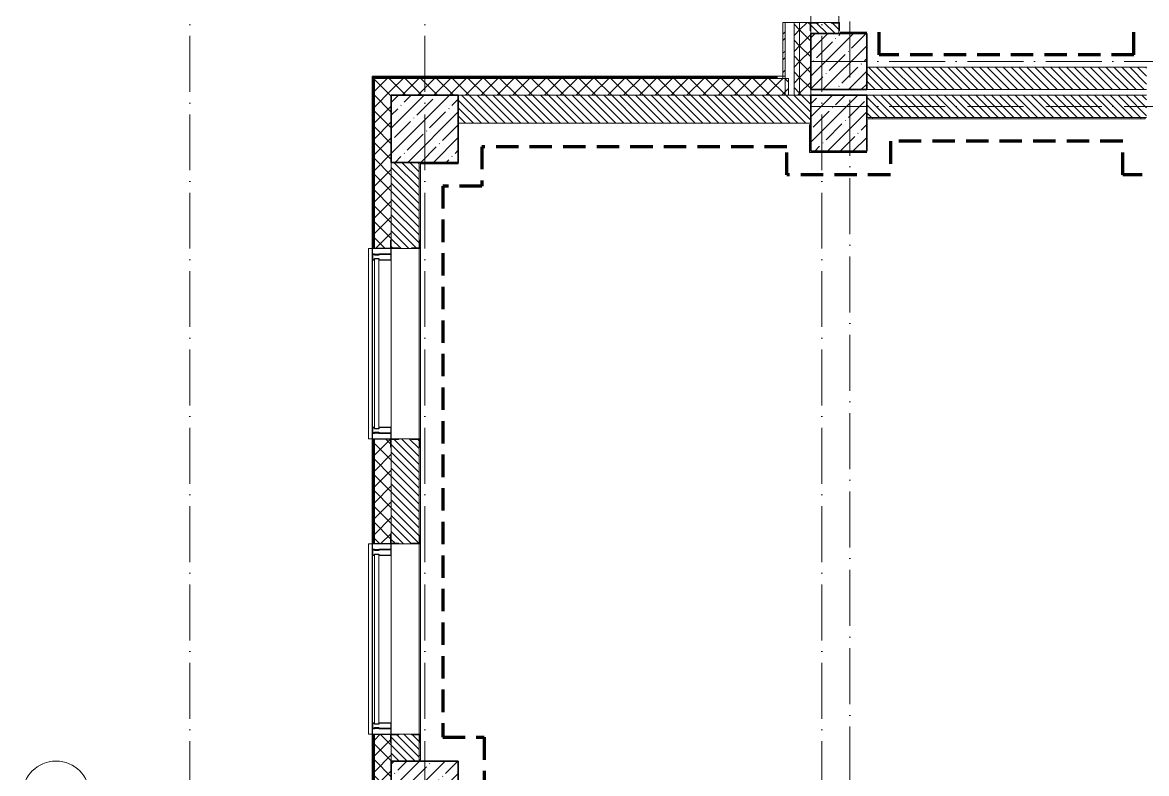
# Model space of a CAD drawing. Header units: millimetres. Extents: x -12989 to 629078, y -109036 to 555275.
# Drawn here: x 59735 to 69780, y -67526 to -60815 of the extents above; entities that cross this region are included whole.
import ezdxf

# ---------------------------------------------------------------- set-up
doc = ezdxf.new("R2010")
doc.units = ezdxf.units.MM
for name, pattern in [('50_200_ШТРИХ_1Т_ш5_п1_п1_', [700, 500, -100, 0, -100]), ('Штрих короткий', [300, 150, -150]), ('Штриховая _2 мм - 1 мм_', [300, 200, -100])]:
    doc.linetypes.add(name, pattern=pattern)
for name, color, linetype, lineweight in [('4 -стяжа', 7, 'Continuous', 30), ('Импосты витража', 7, 'Continuous', 9), ('Импосты витража-1', 7, 'Continuous', 25), ('Несущие колонны', 7, 'Continuous', 9), ('Несущие колонны-1', 7, 'Continuous', 35), ('Обобщенные модели', 7, 'Continuous', 9), ('Общие ребра', 7, 'Continuous', 9), ('Окна', 7, 'Continuous', 9), ('Оси-1', 7, 'Continuous', 20), ('Оси-2', 7, '50_200_ШТРИХ_1Т_ш5_п1_п1_', 9), ('Остекление-1', 7, 'Continuous', 9), ('Перемычка-1', 7, 'Штрих короткий', 9), ('Стены', 7, 'Continuous', 9), ('Стены-1', 7, 'Continuous', 13), ('Штриховка разреза-1', 7, 'Continuous', 9)]:
    doc.layers.add(name, color=color, linetype=linetype, lineweight=lineweight)
doc.layers.add('СТ-1_1', color=7, linetype='Штриховая _2 мм - 1 мм_', lineweight=90, true_color=0x888888)
doc.layers.get('4 -стяжа').off()
pattern_1 = [(135, (0, 0), (-35.35534, -35.35534), [])]
pattern_2 = [(45, (0, 0), (-70.71068, 70.71068), []), (135, (0, 0), (-70.71068, -70.71068), [])]

# ---------------------------------------------------------------- blocks, each defined once
blk = doc.blocks.new('Ось сетки - Круг_Ø6_00__ISO-2_5_0_9K_-16731441-АИ2_02_План отделки стен 2-го этажа _Часть 2_')
at = {"layer": 'Оси-1'}
blk.add_circle((0, 0), 3, dxfattribs=at)
blk = doc.blocks.new('ось2эт')
at = {"layer": 'Оси-2'}
for p, q in [((61229.9, -54635.1), (61229.9, -107165.9)), ((63329.9, -54635.1), (63329.9, -107165.9)), ((66879.9, -54635.1), (66879.9, -91965.3)), ((67129.9, -55905.1), (67129.9, -91965.3)), ((66779.9, -61165.3), (94868.3, -61165.3)), ((66779.9, -61565.3), (96138.3, -61565.3))]:
    blk.add_line(p, q, dxfattribs=at)
at = {"layer": 'Оси-1', "xscale": 99.99999999999993, "yscale": 99.99999999999993, "zscale": 99.99999999999993, "rotation": 89.99999999999982}
blk.add_blockref('Ось сетки - Круг_Ø6_00__ISO-2_5_0_9K_-16731441-АИ2_02_План отделки стен 2-го этажа _Часть 2_', (60035.3, -67715.3), dxfattribs=at)
blk = doc.blocks.new('BSC_Колонна _Прямоугольная - 600х600-25984397-АИ2_02_План отделки стен 2-го этажа _Часть 2_')
at = {"layer": 'Несущие колонны'}
h = blk.add_hatch(dxfattribs=at)
h.set_pattern_fill('FP_12', color=256, style=0, pattern_type=2)
h.set_pattern_definition([(45, (-73400, -44450), (-114.04925, 114.04925), []), (45, (-73285.95, -44450), (-114.04925, 114.04925), [201.613, -40.323, 3.353, -36.97])])
h.paths.add_polyline_path([(-300, -300), (300, -300), (300, 300), (-300, 300)], flags=0)
at = {"layer": 'Несущие колонны-1'}
for p, q in [((300, 300), (-300, 300)), ((-300, 300), (-300, -300)), ((300, -300), (300, 300)), ((-300, -300), (300, -300))]:
    blk.add_line(p, q, dxfattribs=at)
blk = doc.blocks.new('BSC_Колонна _Прямоугольная - 600х600-V8-АИ2_02_План отделки стен 2-го этажа _Часть 2_')
at = {"layer": 'Несущие колонны'}
h = blk.add_hatch(dxfattribs=at)
h.set_pattern_fill('FP_15', color=256, style=0, pattern_type=2)
h.set_pattern_definition([(315, (-38500, 73400), (114.04925, 114.04925), []), (315, (-38500, 73285.95), (114.04925, 114.04925), [201.613, -40.323, 3.353, -36.97])])
h.paths.add_polyline_path([(-300, -300), (300, -300), (300, 300), (-300, 300)], flags=0)
at = {"layer": 'Несущие колонны-1'}
for p, q in [((300, 300), (-300, 300)), ((-300, 300), (-300, -300)), ((300, -300), (300, 300)), ((-300, -300), (300, -300))]:
    blk.add_line(p, q, dxfattribs=at)
blk = doc.blocks.new('BSC_Колонна _Прямоугольная - 500х500-V81-АИ2_02_План отделки стен 2-го этажа _Часть 2_')
at = {"layer": 'Несущие колонны'}
h = blk.add_hatch(dxfattribs=at)
h.set_pattern_fill('FP_91', color=256, style=0, pattern_type=2)
h.set_pattern_definition([(45, (-77100, -45050), (-114.04925, 114.04925), []), (45, (-76985.95, -45050), (-114.04925, 114.04925), [201.613, -40.323, 3.353, -36.97])])
h.paths.add_polyline_path([(-250, -250), (250, -250), (250, 250), (-250, 250), (-250, -203)], flags=0)
at = {"layer": 'Несущие колонны-1'}
for p, q in [((250, 250), (-250, 250)), ((-250, 250), (-250, -250)), ((250, -250), (250, 250)), ((-250, -250), (250, -250))]:
    blk.add_line(p, q, dxfattribs=at)
blk = doc.blocks.new('Прямоугольный импост - Откос СФТК_50х170 мм-26914083-АИ2_02_План отделки стен 2-го этажа _Часть 2_')
at = {"layer": 'Импосты витража-1'}
for p, q in [((0, 20), (-50, 20)), ((-50, 20), (-50, -150)), ((0, -144), (0, 20)), ((-50, -150), (0, -150))]:
    blk.add_line(p, q, dxfattribs=at)
blk = doc.blocks.new('BSC_Колонна _Прямоугольная - 500х500-V135-АИ2_02_План отделки стен 2-го этажа _Часть 2_')
at = {"layer": 'Несущие колонны'}
h = blk.add_hatch(dxfattribs=at)
h.set_pattern_fill('FP_135', color=256, style=0, pattern_type=2)
h.set_pattern_definition([(45, (-77100, -44500), (-114.04925, 114.04925), []), (45, (-76985.95, -44500), (-114.04925, 114.04925), [201.613, -40.323, 3.353, -36.97])])
h.paths.add_polyline_path([(-250, -250), (250, -250), (250, 250), (-250, 250)], flags=0)
at = {"layer": 'Несущие колонны-1'}
for p, q in [((250, 250), (-250, 250)), ((-250, 250), (-250, -250)), ((250, -250), (250, 250)), ((-250, -250), (250, -250))]:
    blk.add_line(p, q, dxfattribs=at)
blk = doc.blocks.new('Проем_Дверь_Прямоугольный - 1800х2700h_оконные проемы-25805030-АИ2_02_План отделки стен 2-го этажа _Часть 2_')
at = {"layer": 'Перемычка-1'}
for p, q in [((900, 125), (-900, 125)), ((900, -125), (-900, -125))]:
    blk.add_line(p, q, dxfattribs=at)
blk = doc.blocks.new('PNS_Панель прямоугольная1 - Нр_Стекло - 40мм-26230645-АИ2_02_План отделки стен 2-го этажа _Часть 2_')
at = {"layer": 'Остекление-1'}
for p, q in [((-750, 40), (750, 40)), ((-760, 0), (760, 0)), ((750, 0), (-750, 0))]:
    blk.add_line(p, q, dxfattribs=at)
blk = doc.blocks.new('Прямоугольный импост - Откос СФТК_50х170 мм-26840925-АИ2_02_План отделки стен 2-го этажа _Часть 2_')
at = {"layer": 'Импосты витража-1'}
for p, q in [((-50, 20), (0, 20)), ((-50, -150), (-50, 20)), ((0, 20), (0, -144)), ((0, -150), (-50, -150))]:
    blk.add_line(p, q, dxfattribs=at)
blk = doc.blocks.new('Прямоугольный импост - Импост структурный с накладкой - 150мм-26230549-АИ2_02_План отделки стен 2-го этажа _Часть 2_')
at = {"layer": 'Импосты витража'}
for p, q in [((72933, 43280), (72933, 41780)), ((73100, 43280), (73100, 41780))]:
    blk.add_line(p, q, dxfattribs=at)
blk = doc.blocks.new('Прямоугольный импост - Импост структурный с накладкой - 150мм-V172-АИ2_02_План отделки стен 2-го этажа _Часть 2_')
at = {"layer": 'Импосты витража-1'}
for p, q in [((-25, 0), (-25, 17)), ((-25, 17), (25, 17)), ((-15, 0), (-25, 0)), ((-15, -40), (-15, 0)), ((25, 0), (15, 0)), ((15, 0), (15, -40)), ((25, 17), (25, 0)), ((-25, -150), (-25, -40)), ((-25, -40), (-15, -40)), ((15, -40), (25, -40)), ((25, -40), (25, -150)), ((25, -150), (-25, -150))]:
    blk.add_line(p, q, dxfattribs=at)
blk = doc.blocks.new('Проем_Дверь_Прямоугольный - 1700х2700h_витражные проемы-27141001-АИ2_02_План отделки стен 2-го этажа _Часть 2_')
at = {"layer": 'Перемычка-1'}
for p, q in [((850, 125), (-850, 125)), ((850, -125), (-850, -125))]:
    blk.add_line(p, q, dxfattribs=at)
blk = doc.blocks.new('Фахверк_СКБ_Уголок - 250_2700_1-27501432-АИ2_02_План отделки стен 2-го этажа _Часть 2_')
at = {"layer": 'Обобщенные модели'}
for p, q in [((200, 181), (125, 181)), ((125, 181), (125, 106)), ((125, 106), (131, 106)), ((131, 106), (131, 175)), ((131, 175), (200, 175)), ((200, 175), (200, 181)), ((131, -6), (125, -6)), ((125, -6), (125, -81)), ((125, -81), (200, -81)), ((131, -75), (131, -6)), ((200, -75), (131, -75)), ((200, -81), (200, -75))]:
    blk.add_line(p, q, dxfattribs=at)
blk = doc.blocks.new('Фахверк_СКБ_Уголок - 250_2700-27497298-АИ2_02_План отделки стен 2-го этажа _Часть 2_')
at = {"layer": 'Обобщенные модели'}
for p, q in [((200, 181), (125, 181)), ((125, 181), (125, 106)), ((125, 106), (131, 106)), ((131, 106), (131, 175)), ((131, 175), (200, 175)), ((200, 175), (200, 181)), ((131, -6), (125, -6)), ((125, -6), (125, -81)), ((125, -81), (200, -81)), ((131, -75), (131, -6)), ((200, -75), (131, -75)), ((200, -81), (200, -75))]:
    blk.add_line(p, q, dxfattribs=at)
blk = doc.blocks.new('Отлив_СКБ - Отлив витража_СФТК-31883956-АИ2_02_План отделки стен 2-го этажа _Часть 2_')
at = {"layer": 'Окна'}
for p, q in [((0, 3), (0, 37)), ((1700, 37), (0, 37)), ((50, 2), (1650, 2)), ((1700, 37), (1700, 3))]:
    blk.add_line(p, q, dxfattribs=at)
blk = doc.blocks.new('Стены 10 - Стены 4-31628020-АИ2_02_План отделки стен 2-го этажа _Часть 2_')
at = {"layer": 'Стены-1'}
for p, q in [((23850, 9731), (23800, 9731)), ((23800, 9731), (23800, 9711)), ((23800, 9711), (23850, 9711)), ((23850, 9711), (23850, 9731))]:
    blk.add_line(p, q, dxfattribs=at)
blk = doc.blocks.new('0125-Р-ОО-Ш2-АР-о_23_10_2024_rvt-1-АИ2_02_План отделки стен 2-го этажа _Часть 2_')
at = {"layer": 'Штриховка разреза-1'}
h = blk.add_hatch(dxfattribs=at)
h.set_pattern_fill('FP_80', color=256, style=0, pattern_type=2)
h.set_pattern_definition([(45, (0, 0), (-85.53659, 85.53659), []), (45, (57.02, 0), (-85.53659, 85.53659), [])])
h.paths.add_polyline_path([(76600, 44920), (76620, 44920), (76620, 45400), (76600, 45400)], flags=0)
h.paths.add_polyline_path([(76620, 47200), (76620, 48400), (76600, 48400), (76600, 47200)], flags=0)
h = blk.add_hatch(dxfattribs=at)
h.set_pattern_fill('FP_81', color=256, style=0, pattern_type=2)
h.set_pattern_definition(pattern_2)
h.paths.add_polyline_path([(76750, 44750), (76750, 45400), (76700, 45400), (76700, 44750)], flags=0)
h.paths.add_polyline_path([(76700, 47200), (76750, 47200), (76750, 48400), (76700, 48400), (76700, 47619)], flags=0)
h = blk.add_hatch(dxfattribs=at)
h.set_pattern_fill('FP_81', color=256, style=0, pattern_type=2)
h.set_pattern_definition(pattern_2)
h.paths.add_polyline_path([(76750, 44750), (76850, 44750), (76850, 45325), (76844, 45325), (76844, 45400), (76750, 45400), (76750, 44847)], flags=0)
h.paths.add_polyline_path([(76750, 47200), (76844, 47200), (76844, 47275), (76850, 47275), (76850, 48325), (76844, 48325), (76844, 48400), (76750, 48400), (76750, 47619)], flags=0)
h = blk.add_hatch(dxfattribs=at)
h.set_pattern_fill('FP_2', color=256, style=0, pattern_type=2)
h.set_pattern_definition(pattern_1)
h.paths.add_polyline_path([(76919, 45300), (77100, 45300), (77100, 45394), (77031, 45394), (77031, 45400), (76919, 45400), (76919, 45394), (76850, 45394), (76850, 45300)], flags=0)
h.paths.add_polyline_path([(77031, 47200), (77031, 47206), (77100, 47206), (77100, 47750), (76850, 47750), (76850, 47206), (76919, 47206), (76919, 47200)], flags=0)
h = blk.add_hatch(dxfattribs=at)
h.set_pattern_fill('FP_81', color=256, style=0, pattern_type=2)
h.set_pattern_definition(pattern_2)
h.paths.add_polyline_path([(73025, 14150), (73100, 14150), (73100, 15445), (73094, 15445), (73094, 15520), (72950, 15520), (72950, 14150)], flags=0)
h.paths.add_polyline_path([(73094, 17220), (73094, 17295), (73100, 17295), (73100, 18085), (73094, 18085), (73094, 18160), (72950, 18160), (72950, 17220)], flags=0)
h.paths.add_polyline_path([(73094, 19860), (73094, 19935), (73100, 19935), (73100, 21325), (73094, 21325), (73094, 21400), (72950, 21400), (72950, 19860)], flags=0)
h.paths.add_polyline_path([(73094, 23100), (73094, 23175), (73100, 23175), (73100, 23965), (73094, 23965), (73094, 24040), (72950, 24040), (72950, 23100)], flags=0)
h.paths.add_polyline_path([(72950, 25740), (73094, 25740), (73094, 25815), (73100, 25815), (73100, 27205), (73094, 27205), (73094, 27280), (72950, 27280), (72950, 26366)], flags=0)
h.paths.add_polyline_path([(73094, 28980), (73094, 29055), (73100, 29055), (73100, 29845), (73094, 29845), (73094, 29920), (72950, 29920), (72950, 28980)], flags=0)
h.paths.add_polyline_path([(73094, 31620), (73094, 31695), (73100, 31695), (73100, 33085), (73094, 33085), (73094, 33160), (72950, 33160), (72950, 31620)], flags=0)
h.paths.add_polyline_path([(73094, 34860), (73094, 34935), (73100, 34935), (73100, 35725), (73094, 35725), (73094, 35800), (72950, 35800), (72950, 34860)], flags=0)
h.paths.add_polyline_path([(73094, 37500), (73094, 37575), (73100, 37575), (73100, 38965), (73094, 38965), (73094, 39040), (72950, 39040), (72950, 37500)], flags=0)
h.paths.add_polyline_path([(72950, 40740), (73094, 40740), (73094, 40815), (73100, 40815), (73100, 41605), (73094, 41605), (73094, 41680), (72950, 41680), (72950, 40746)], flags=0)
h.paths.add_polyline_path([(73094, 43380), (73094, 43455), (73100, 43455), (73100, 44900), (72950, 44900), (72950, 43380)], flags=0)
h = blk.add_hatch(dxfattribs=at)
h.set_pattern_fill('FP_81', color=256, style=0, pattern_type=2)
h.set_pattern_definition(pattern_2)
h.paths.add_polyline_path([(76650, 44750), (76650, 44900), (73100, 44900), (73100, 44750), (76106, 44750)], flags=0)
h = blk.add_hatch(dxfattribs=at)
h.set_pattern_fill('FP_2', color=256, style=0, pattern_type=2)
h.set_pattern_definition(pattern_1)
h.paths.add_polyline_path([(79850, 44800), (79850, 45000), (77350, 45000), (77350, 44800), (79834, 44800)], flags=0)
h = blk.add_hatch(dxfattribs=at)
h.set_pattern_fill('FP_2', color=256, style=0, pattern_type=2)
h.set_pattern_definition(pattern_1)
h.paths.add_polyline_path([(76850, 44500), (76850, 44750), (73700, 44750), (73700, 44500), (76106, 44500)], flags=0)
h = blk.add_hatch(dxfattribs=at)
h.set_pattern_fill('FP_2', color=256, style=0, pattern_type=2)
h.set_pattern_definition(pattern_1)
h.paths.add_polyline_path([(77350, 44550), (79850, 44550), (79850, 44750), (77350, 44750)], flags=0)
h = blk.add_hatch(dxfattribs=at)
h.set_pattern_fill('FP_2', color=256, style=0, pattern_type=2)
h.set_pattern_definition(pattern_1)
h.paths.add_polyline_path([(73169, 38800), (73350, 38800), (73350, 39034), (73281, 39034), (73281, 39040), (73169, 39040), (73169, 39034), (73100, 39034), (73100, 38800)], flags=0)
h.paths.add_polyline_path([(73281, 40740), (73281, 40746), (73350, 40746), (73350, 41674), (73281, 41674), (73281, 41680), (73169, 41680), (73169, 41674), (73100, 41674), (73100, 40746), (73169, 40746), (73169, 40740)], flags=0)
h.paths.add_polyline_path([(73281, 43380), (73281, 43386), (73350, 43386), (73350, 44150), (73100, 44150), (73100, 43386), (73169, 43386), (73169, 43380)], flags=0)
at = {"layer": 'Общие ребра'}
for p, q in [((76620, 44920), (76620, 45400)), ((76620, 45400), (76620, 44920)), ((76700, 45400), (76700, 44750)), ((76750, 45400), (76750, 44750)), ((76850, 45325), (76850, 45300)), ((76850, 45300), (76850, 45325)), ((76550, 44912), (72938, 44912)), ((72938, 44907), (72938, 44912)), ((72938, 44900), (72938, 44907)), ((72938, 44900), (72938, 43380)), ((76550, 44907), (72943, 44907)), ((72943, 44900), (72943, 44907)), ((72943, 44900), (72943, 43380)), ((72950, 44900), (72950, 43380)), ((72950, 43380), (72950, 44900)), ((76620, 44750), (76700, 44750)), ((76700, 44750), (76750, 44750)), ((76750, 44750), (76850, 44750)), ((73100, 43455), (73100, 44150)), ((73100, 44150), (73100, 43455)), ((72938, 41680), (72938, 40740)), ((72943, 41680), (72943, 40740)), ((72950, 41680), (72950, 40740)), ((72950, 40740), (72950, 41680)), ((73100, 40815), (73100, 41605)), ((73100, 41605), (73100, 40815)), ((72938, 39040), (72938, 37500)), ((72943, 39040), (72943, 37500)), ((72950, 39040), (72950, 37500)), ((72950, 37500), (72950, 39040)), ((73100, 38800), (73100, 38965)), ((73100, 38965), (73100, 38800))]:
    blk.add_line(p, q, dxfattribs=at)
at = {"layer": 'Стены'}
for p, q in [((77100, 47200), (77100, 45400)), ((73350, 43380), (73350, 41680)), ((73350, 40740), (73350, 39040))]:
    blk.add_line(p, q, dxfattribs=at)
at = {"layer": 'Стены-1'}
for p, q in [((76620, 45400), (76600, 45400)), ((76600, 45400), (76600, 44920)), ((76844, 45400), (76620, 45400)), ((77031, 45400), (76919, 45400)), ((77100, 45300), (77100, 45325)), ((76550, 44920), (72930, 44920)), ((72930, 44920), (72930, 44912)), ((72930, 44912), (72930, 44900)), ((72930, 44900), (72930, 43380)), ((73100, 44900), (72950, 44900)), ((72950, 44900), (76550, 44900)), ((76650, 44900), (73100, 44900)), ((76550, 44900), (76550, 44920)), ((76600, 44920), (76620, 44920)), ((76620, 44920), (76620, 44750)), ((76650, 44750), (76650, 44900)), ((79850, 45000), (77350, 45000)), ((76850, 44750), (76850, 44800)), ((77350, 44800), (79850, 44800)), ((76620, 44750), (73700, 44750)), ((73700, 44750), (76650, 44750)), ((79850, 44750), (77350, 44750)), ((73700, 44500), (76850, 44500)), ((77350, 44550), (79850, 44550)), ((73350, 43455), (73350, 44150)), ((72930, 43380), (72950, 43380)), ((72950, 43380), (73094, 43380)), ((73169, 43380), (73281, 43380)), ((72950, 41680), (72930, 41680)), ((72930, 41680), (72930, 40740)), ((73094, 41680), (72950, 41680)), ((73281, 41680), (73169, 41680)), ((73350, 40815), (73350, 41605)), ((72930, 40740), (72950, 40740)), ((72950, 40740), (73094, 40740)), ((73169, 40740), (73281, 40740)), ((72950, 39040), (72930, 39040)), ((72930, 39040), (72930, 37500)), ((73094, 39040), (72950, 39040)), ((73281, 39040), (73169, 39040)), ((73350, 38800), (73350, 38965))]:
    blk.add_line(p, q, dxfattribs=at)
for name, p, rotation in [('Проем_Дверь_Прямоугольный - 1800х2700h_оконные проемы-25805030-АИ2_02_План отделки стен 2-го этажа _Часть 2_', (76975, 46300), 269.9999999999999), ('Фахверк_СКБ_Уголок - 250_2700_1-27501432-АИ2_02_План отделки стен 2-го этажа _Часть 2_', (76925, 45525), 269.9999999999999), ('Фахверк_СКБ_Уголок - 250_2700-27497298-АИ2_02_План отделки стен 2-го этажа _Часть 2_', (73275, 43255), 89.99999999999991), ('Отлив_СКБ - Отлив витража_СФТК-31883956-АИ2_02_План отделки стен 2-го этажа _Часть 2_', (72933, 41680), 90), ('Прямоугольный импост - Откос СФТК_50х170 мм-26914083-АИ2_02_План отделки стен 2-го этажа _Часть 2_', (72950, 43380), 90), ('Проем_Дверь_Прямоугольный - 1700х2700h_витражные проемы-27141001-АИ2_02_План отделки стен 2-го этажа _Часть 2_', (73225, 42530), 269.9999999999999), ('PNS_Панель прямоугольная1 - Нр_Стекло - 40мм-26230645-АИ2_02_План отделки стен 2-го этажа _Часть 2_', (72950, 42530), 270), ('Фахверк_СКБ_Уголок - 250_2700-27497298-АИ2_02_План отделки стен 2-го этажа _Часть 2_', (73175, 41805), 269.9999999999999), ('Фахверк_СКБ_Уголок - 250_2700-27497298-АИ2_02_План отделки стен 2-го этажа _Часть 2_', (73275, 40615), 89.99999999999991), ('Отлив_СКБ - Отлив витража_СФТК-31883956-АИ2_02_План отделки стен 2-го этажа _Часть 2_', (72933, 39040), 90), ('Прямоугольный импост - Откос СФТК_50х170 мм-26914083-АИ2_02_План отделки стен 2-го этажа _Часть 2_', (72950, 40740), 90), ('Проем_Дверь_Прямоугольный - 1700х2700h_витражные проемы-27141001-АИ2_02_План отделки стен 2-го этажа _Часть 2_', (73225, 39890), 269.9999999999999), ('PNS_Панель прямоугольная1 - Нр_Стекло - 40мм-26230645-АИ2_02_План отделки стен 2-го этажа _Часть 2_', (72950, 39890), 270), ('Фахверк_СКБ_Уголок - 250_2700-27497298-АИ2_02_План отделки стен 2-го этажа _Часть 2_', (73175, 39165), 269.9999999999999), ('BSC_Колонна _Прямоугольная - 600х600-V8-АИ2_02_План отделки стен 2-го этажа _Часть 2_', (73400, 38500), 89.9999999999999)]:
    blk.add_blockref(name, p, dxfattribs=dict(rotation=rotation))
for name, p in [('BSC_Колонна _Прямоугольная - 500х500-V81-АИ2_02_План отделки стен 2-го этажа _Часть 2_', (77100, 45050)), ('Стены 10 - Стены 4-31628020-АИ2_02_План отделки стен 2-го этажа _Часть 2_', (52750, 35189)), ('BSC_Колонна _Прямоугольная - 600х600-25984397-АИ2_02_План отделки стен 2-го этажа _Часть 2_', (73400, 44450)), ('BSC_Колонна _Прямоугольная - 500х500-V135-АИ2_02_План отделки стен 2-го этажа _Часть 2_', (77100, 44500)), ('Прямоугольный импост - Импост структурный с накладкой - 150мм-26230549-АИ2_02_План отделки стен 2-го этажа _Часть 2_', (0, 0)), ('Прямоугольный импост - Импост структурный с накладкой - 150мм-26230549-АИ2_02_План отделки стен 2-го этажа _Часть 2_', (0, -2640))]:
    blk.add_blockref(name, p)
at = {"extrusion": (0, 0, -1), "rotation": 270}
for name, p in [('Прямоугольный импост - Импост структурный с накладкой - 150мм-V172-АИ2_02_План отделки стен 2-го этажа _Часть 2_', (-72950, 43305)), ('Прямоугольный импост - Откос СФТК_50х170 мм-26840925-АИ2_02_План отделки стен 2-го этажа _Часть 2_', (-72950, 41680)), ('Прямоугольный импост - Импост структурный с накладкой - 150мм-V172-АИ2_02_План отделки стен 2-го этажа _Часть 2_', (-72950, 41755)), ('Прямоугольный импост - Импост структурный с накладкой - 150мм-V172-АИ2_02_План отделки стен 2-го этажа _Часть 2_', (-72950, 40665)), ('Прямоугольный импост - Откос СФТК_50х170 мм-26840925-АИ2_02_План отделки стен 2-го этажа _Часть 2_', (-72950, 39040)), ('Прямоугольный импост - Импост структурный с накладкой - 150мм-V172-АИ2_02_План отделки стен 2-го этажа _Часть 2_', (-72950, 39115))]:
    blk.add_blockref(name, p, dxfattribs=at)
blk = doc.blocks.new('2ч2эт')
at = {"layer": 'СТ-1_1'}
for p, q in [((67392, -61103), (67392, -60803)), ((69668, -61103), (69668, -60803)), ((69668, -61103), (67392, -61103)), ((66567, -61927), (63841, -61927)), ((63841, -61927), (63841, -62277)), ((66567, -62177), (66567, -61927)), ((69567, -61877), (67491, -61877)), ((67491, -61877), (67491, -62177)), ((69567, -62177), (69567, -61877)), ((67491, -62177), (66567, -62177)), ((70941, -62177), (69567, -62177)), ((63841, -62277), (63491, -62277)), ((63491, -62277), (63491, -67203)), ((63491, -67203), (63860, -67203)), ((63860, -67203), (63860, -68227))]:
    blk.add_line(p, q, dxfattribs=at)
at = {"layer": 'Стены'}
for p, q in [((69768, -61677), (69768, -61665)), ((66768, -61765), (66768, -61727)), ((67330, -61677), (67292, -61677)), ((69768, -61677), (69730, -61677)), ((63292, -62077), (63292, -62115)), ((63280, -64535), (63280, -62835)), ((63292, -62835), (63292, -64535)), ((63280, -67175), (63280, -65475)), ((63292, -65475), (63292, -67175)), ((63292, -67365), (63292, -67403)), ((63292, -67403), (63280, -67403))]:
    blk.add_line(p, q, dxfattribs=at)
at = {"layer": 'Стены-1'}
for p, q in [((67280, -60903), (67042, -60903)), ((69730, -61665), (67330, -61665)), ((67330, -61665), (67330, -61677)), ((69730, -61677), (69730, -61665)), ((66780, -61765), (66768, -61765)), ((66768, -61765), (66768, -61977)), ((67330, -61677), (69730, -61677)), ((63292, -62065), (63292, -62077)), ((63630, -62077), (63630, -62065)), ((66768, -61977), (67280, -61977)), ((63280, -62115), (63280, -62760)), ((63292, -62115), (63280, -62115)), ((63292, -62077), (63630, -62077)), ((63292, -62835), (63292, -62115)), ((63286, -62835), (63292, -62835)), ((63292, -64535), (63286, -64535)), ((63292, -65475), (63292, -64535)), ((63280, -64610), (63280, -65400)), ((63286, -65475), (63292, -65475)), ((63292, -67175), (63286, -67175)), ((63292, -67365), (63292, -67175)), ((63280, -67250), (63280, -67365)), ((63280, -67365), (63292, -67365))]:
    blk.add_line(p, q, dxfattribs=at)
blk.add_blockref('0125-Р-ОО-Ш2-АР-о_23_10_2024_rvt-1-АИ2_02_План отделки стен 2-го этажа _Часть 2_', (-10070, -106215))

msp = doc.modelspace()

# ---------------------------------------------------------------- block references
at = {"layer": '4 -стяжа'}
for name in ['ось2эт', '2ч2эт']:
    msp.add_blockref(name, (0, 0), dxfattribs=at)

doc.saveas('drawing.dxf')
